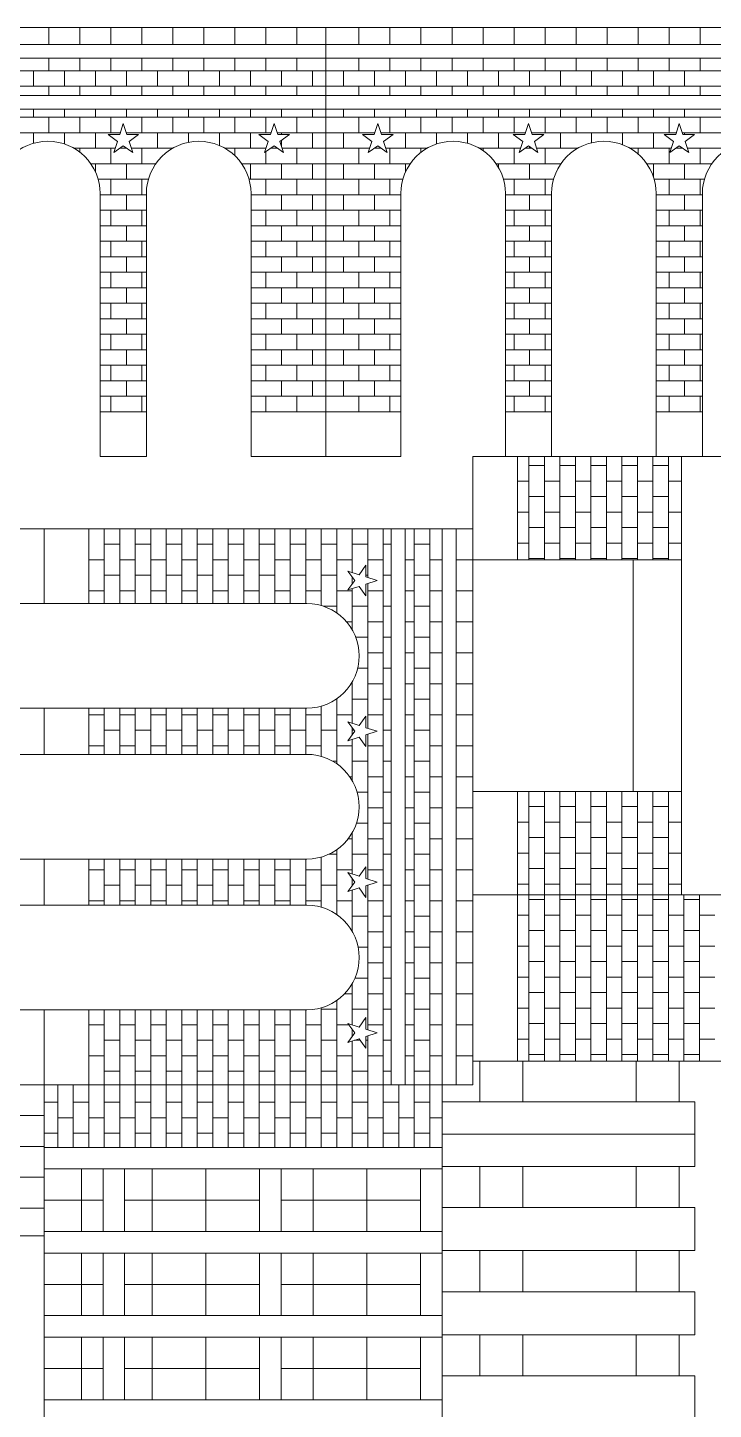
# Model space of a CAD drawing. Header units: inches. Extents: x -1530 to 385, y -443 to 699.
# Drawn here: x 183.541 to 185.199, y 33.737 to 37.079 of the extents above; entities that cross this region are included whole.
import ezdxf

# ---------------------------------------------------------------- set-up
doc = ezdxf.new("R2010")
doc.units = ezdxf.units.IN
doc.header["$LTSCALE"] = 0.5
doc.header["$MEASUREMENT"] = 0
doc.layers.add('03Cut', color=5, linetype='Continuous', lineweight=0)
doc.layers.add('04Score', color=2, linetype='Continuous', lineweight=0)

msp = doc.modelspace()

# ---------------------------------------------------------------- linework, layer by layer
at = {"layer": '03Cut'}
for p, q in [((182.5428, 37.0793), (187.3264, 37.0793)), ((184.2621, 37.0793), (184.2621, 36.0419)), ((183.7162, 36.6778), (183.7162, 36.0419)), ((183.8278, 36.6778), (183.8278, 36.0419)), ((184.081, 36.6778), (184.081, 36.0419)), ((184.4432, 36.6778), (184.4432, 36.0419)), ((184.6964, 36.6778), (184.6964, 36.0419)), ((184.808, 36.6778), (184.808, 36.0419)), ((185.0612, 36.6778), (185.0612, 36.0419)), ((185.1728, 36.6778), (185.1728, 36.0419)), ((183.8278, 36.0419), (183.7162, 36.0419)), ((184.081, 36.0419), (184.4432, 36.0419)), ((185.9116, 36.0419), (184.6176, 36.0419)), ((184.6176, 36.0419), (184.6176, 34.5222)), ((184.6176, 35.8672), (182.5428, 35.8672)), ((183.5802, 35.8672), (183.5802, 35.6861)), ((184.6176, 35.7919), (185.1226, 35.7919)), ((185.0052, 35.2316), (185.0052, 35.7919)), ((185.1226, 35.2316), (185.1226, 35.7919)), ((184.2161, 35.6861), (182.9443, 35.6861)), ((184.2161, 35.4329), (182.9443, 35.4329)), ((183.5802, 35.4329), (183.5802, 35.3213)), ((184.2161, 35.3213), (182.9443, 35.3213)), ((184.6176, 35.2316), (185.1226, 35.2316)), ((184.2161, 35.0681), (182.9443, 35.0681)), ((183.5802, 35.0681), (183.5802, 34.9565)), ((185.9116, 34.9815), (184.6176, 34.9815)), ((184.2161, 34.9565), (182.9443, 34.9565)), ((184.2161, 34.7033), (182.9443, 34.7033)), ((183.5802, 34.7033), (183.5802, 29.528)), ((184.6176, 34.579), (185.655, 34.579)), ((184.6342, 34.4807), (184.6342, 34.579)), ((184.7383, 34.579), (184.7383, 34.4807)), ((185.0128, 34.4807), (185.0128, 34.579)), ((185.1169, 34.579), (185.1169, 34.4807)), ((184.6176, 34.5222), (182.5428, 34.5222)), ((184.5434, 34.5222), (184.5434, 32.9457)), ((184.6342, 34.4807), (184.5434, 34.4807)), ((185.0128, 34.4807), (184.7383, 34.4807)), ((185.1548, 34.4807), (185.1169, 34.4807)), ((185.1548, 34.4807), (185.1548, 34.3246)), ((184.5434, 34.4026), (185.1548, 34.4026)), ((184.6342, 34.3246), (184.5434, 34.3246)), ((184.6342, 34.3246), (184.6342, 34.225)), ((185.0128, 34.3246), (184.7383, 34.3246)), ((184.7383, 34.3246), (184.7383, 34.225)), ((185.0128, 34.3246), (185.0128, 34.225)), ((185.1169, 34.3246), (185.1169, 34.225)), ((185.1548, 34.3246), (185.1169, 34.3246)), ((182.5835, 34.2236), (183.5802, 34.2236)), ((184.5434, 34.225), (184.6342, 34.225)), ((184.7383, 34.225), (185.0128, 34.225)), ((185.1169, 34.225), (185.1548, 34.225)), ((185.1548, 34.225), (185.1548, 34.1211)), ((184.6342, 34.1211), (184.5434, 34.1211)), ((184.6342, 34.1211), (184.6342, 34.0214)), ((185.0128, 34.1211), (184.7383, 34.1211)), ((184.7383, 34.1211), (184.7383, 34.0214)), ((185.0128, 34.1211), (185.0128, 34.0214)), ((185.1169, 34.1211), (185.1169, 34.0214)), ((185.1548, 34.1211), (185.1169, 34.1211)), ((184.5434, 34.0214), (184.6342, 34.0214)), ((184.7383, 34.0214), (185.0128, 34.0214)), ((185.1169, 34.0214), (185.1548, 34.0214)), ((185.1548, 34.0214), (185.1548, 33.9175)), ((184.6342, 33.9175), (184.5434, 33.9175)), ((184.6342, 33.9175), (184.6342, 33.8178)), ((185.0128, 33.9175), (184.7383, 33.9175)), ((184.7383, 33.9175), (184.7383, 33.8178)), ((185.0128, 33.9175), (185.0128, 33.8178)), ((185.1169, 33.9175), (185.1169, 33.8178)), ((185.1548, 33.9175), (185.1169, 33.9175)), ((184.5434, 33.8178), (184.6342, 33.8178)), ((184.7383, 33.8178), (185.0128, 33.8178)), ((185.1169, 33.8178), (185.1548, 33.8178)), ((185.1548, 33.8178), (185.1548, 33.7139))]:
    msp.add_line(p, q, dxfattribs=at)
for centre, start, end in [((183.5896, 36.6778), 0, 180), ((183.9544, 36.6778), 0, 180), ((184.5698, 36.6778), 0, 180), ((184.9346, 36.6778), 0, 180), ((185.2994, 36.6778), 0, 180), ((184.2161, 35.5595), 270, 90), ((184.2161, 35.1947), 270, 90), ((184.2161, 34.8299), 270, 90)]:
    msp.add_arc(centre, 0.1266, start, end, dxfattribs=at)
at = {"layer": '04Score', "linetype": 'Continuous'}
for p, q in [((183.5921, 37.0386), (183.5921, 37.0793)), ((183.6671, 37.0386), (183.6671, 37.0793)), ((183.7421, 37.0386), (183.7421, 37.0793)), ((183.8171, 37.0386), (183.8171, 37.0793)), ((183.8921, 37.0386), (183.8921, 37.0793)), ((183.9671, 37.0386), (183.9671, 37.0793)), ((184.0421, 37.0386), (184.0421, 37.0793)), ((184.1171, 37.0386), (184.1171, 37.0793)), ((184.1921, 37.0386), (184.1921, 37.0793)), ((184.3421, 37.0386), (184.3421, 37.0793)), ((184.4171, 37.0386), (184.4171, 37.0793)), ((184.4921, 37.0386), (184.4921, 37.0793)), ((184.5671, 37.0386), (184.5671, 37.0793)), ((184.6421, 37.0386), (184.6421, 37.0793)), ((184.7171, 37.0386), (184.7171, 37.0793)), ((184.7921, 37.0386), (184.7921, 37.0793)), ((184.8671, 37.0386), (184.8671, 37.0793)), ((184.9421, 37.0386), (184.9421, 37.0793)), ((185.0171, 37.0386), (185.0171, 37.0793)), ((185.0921, 37.0386), (185.0921, 37.0793)), ((185.1671, 37.0386), (185.1671, 37.0793)), ((183.5921, 36.9751), (183.5921, 37.0051)), ((183.6671, 36.9751), (183.6671, 37.0051)), ((183.7421, 36.9751), (183.7421, 37.0051)), ((183.8171, 36.9751), (183.8171, 37.0051)), ((183.8921, 36.9751), (183.8921, 37.0051)), ((183.9671, 36.9751), (183.9671, 37.0051)), ((184.0421, 36.9751), (184.0421, 37.0051)), ((184.1171, 36.9751), (184.1171, 37.0051)), ((184.1921, 36.9751), (184.1921, 37.0051)), ((184.3421, 36.9751), (184.3421, 37.0051)), ((184.4171, 36.9751), (184.4171, 37.0051)), ((184.4921, 36.9751), (184.4921, 37.0051)), ((184.5671, 36.9751), (184.5671, 37.0051)), ((184.6421, 36.9751), (184.6421, 37.0051)), ((184.7171, 36.9751), (184.7171, 37.0051)), ((184.7921, 36.9751), (184.7921, 37.0051)), ((184.8671, 36.9751), (184.8671, 37.0051)), ((184.9421, 36.9751), (184.9421, 37.0051)), ((185.0171, 36.9751), (185.0171, 37.0051)), ((185.0921, 36.9751), (185.0921, 37.0051)), ((185.1671, 36.9751), (185.1671, 37.0051)), ((182.9171, 36.9751), (185.6071, 36.9751)), ((183.5546, 36.9376), (183.5546, 36.9751)), ((183.6296, 36.9376), (183.6296, 36.9751)), ((183.7046, 36.9376), (183.7046, 36.9751)), ((183.7796, 36.9376), (183.7796, 36.9751)), ((183.8546, 36.9376), (183.8546, 36.9751)), ((183.9296, 36.9376), (183.9296, 36.9751)), ((184.0046, 36.9376), (184.0046, 36.9751)), ((184.0796, 36.9376), (184.0796, 36.9751)), ((184.1546, 36.9376), (184.1546, 36.9751)), ((184.2296, 36.9376), (184.2296, 36.9751)), ((184.3046, 36.9376), (184.3046, 36.9751)), ((184.3796, 36.9376), (184.3796, 36.9751)), ((184.4546, 36.9376), (184.4546, 36.9751)), ((184.5296, 36.9376), (184.5296, 36.9751)), ((184.6046, 36.9376), (184.6046, 36.9751)), ((184.6796, 36.9376), (184.6796, 36.9751)), ((184.7546, 36.9376), (184.7546, 36.9751)), ((184.8296, 36.9376), (184.8296, 36.9751)), ((184.9046, 36.9376), (184.9046, 36.9751)), ((184.9796, 36.9376), (184.9796, 36.9751)), ((185.0546, 36.9376), (185.0546, 36.9751)), ((185.1296, 36.9376), (185.1296, 36.9751)), ((182.9171, 36.9376), (185.6071, 36.9376)), ((183.5921, 36.9155), (183.5921, 36.9376)), ((183.6671, 36.9155), (183.6671, 36.9376)), ((183.7421, 36.9155), (183.7421, 36.9376)), ((183.8171, 36.9155), (183.8171, 36.9376)), ((183.8921, 36.9155), (183.8921, 36.9376)), ((183.9671, 36.9155), (183.9671, 36.9376)), ((184.0421, 36.9155), (184.0421, 36.9376)), ((184.1171, 36.9155), (184.1171, 36.9376)), ((184.1921, 36.9155), (184.1921, 36.9376)), ((184.3421, 36.9155), (184.3421, 36.9376)), ((184.4171, 36.9155), (184.4171, 36.9376)), ((184.4921, 36.9155), (184.4921, 36.9376)), ((184.5671, 36.9155), (184.5671, 36.9376)), ((184.6421, 36.9155), (184.6421, 36.9376)), ((184.7171, 36.9155), (184.7171, 36.9376)), ((184.7921, 36.9155), (184.7921, 36.9376)), ((184.8671, 36.9155), (184.8671, 36.9376)), ((184.9421, 36.9155), (184.9421, 36.9376)), ((185.0171, 36.9155), (185.0171, 36.9376)), ((185.0921, 36.9155), (185.0921, 36.9376)), ((185.1671, 36.9155), (185.1671, 36.9376)), ((183.5546, 36.8626), (183.5546, 36.882)), ((183.6296, 36.8626), (183.6296, 36.882)), ((183.7046, 36.8626), (183.7046, 36.882)), ((183.7796, 36.8626), (183.7796, 36.882)), ((183.8546, 36.8626), (183.8546, 36.882)), ((183.9296, 36.8626), (183.9296, 36.882)), ((184.0046, 36.8626), (184.0046, 36.882)), ((184.0796, 36.8626), (184.0796, 36.882)), ((184.1546, 36.8626), (184.1546, 36.882)), ((184.2296, 36.8626), (184.2296, 36.882)), ((184.3046, 36.8626), (184.3046, 36.882)), ((184.3796, 36.8626), (184.3796, 36.882)), ((184.4546, 36.8626), (184.4546, 36.882)), ((184.5296, 36.8626), (184.5296, 36.882)), ((184.6046, 36.8626), (184.6046, 36.882)), ((184.6796, 36.8626), (184.6796, 36.882)), ((184.7546, 36.8626), (184.7546, 36.882)), ((184.8296, 36.8626), (184.8296, 36.882)), ((184.9046, 36.8626), (184.9046, 36.882)), ((184.9796, 36.8626), (184.9796, 36.882)), ((185.0546, 36.8626), (185.0546, 36.882)), ((185.1296, 36.8626), (185.1296, 36.882)), ((182.9171, 36.8626), (185.6071, 36.8626)), ((183.5921, 36.8251), (183.5921, 36.8626)), ((183.6671, 36.8251), (183.6671, 36.8626)), ((183.7421, 36.8251), (183.7421, 36.8626)), ((183.8171, 36.8251), (183.8171, 36.8626)), ((183.8921, 36.8251), (183.8921, 36.8626)), ((183.9671, 36.8251), (183.9671, 36.8626)), ((184.0421, 36.8251), (184.0421, 36.8626)), ((184.1171, 36.8251), (184.1171, 36.8626)), ((184.1921, 36.8251), (184.1921, 36.8626)), ((184.3421, 36.8251), (184.3421, 36.8626)), ((184.4171, 36.8251), (184.4171, 36.8626)), ((184.4921, 36.8251), (184.4921, 36.8626)), ((184.5671, 36.8251), (184.5671, 36.8626)), ((184.6421, 36.8251), (184.6421, 36.8626)), ((184.7171, 36.8251), (184.7171, 36.8626)), ((184.7921, 36.8251), (184.7921, 36.8626)), ((184.8671, 36.8251), (184.8671, 36.8626)), ((184.9421, 36.8251), (184.9421, 36.8626)), ((185.0171, 36.8251), (185.0171, 36.8626)), ((185.0921, 36.8251), (185.0921, 36.8626)), ((185.1671, 36.8251), (185.1671, 36.8626)), ((183.4144, 36.8251), (183.7647, 36.8251)), ((183.5546, 36.7995), (183.5546, 36.8251)), ((183.6296, 36.7979), (183.6296, 36.8251)), ((183.7046, 36.7876), (183.7046, 36.8251)), ((183.7792, 36.8251), (184.1295, 36.8251)), ((183.7796, 36.8241), (183.7796, 36.8251)), ((183.8546, 36.7876), (183.8546, 36.8251)), ((183.9296, 36.802), (183.9296, 36.8251)), ((184.0046, 36.794), (184.0046, 36.8251)), ((184.0796, 36.7876), (184.0796, 36.8251)), ((184.144, 36.8251), (184.3802, 36.8251)), ((184.1546, 36.8205), (184.1546, 36.8251)), ((184.1546, 36.7927), (184.1546, 36.8065)), ((184.2296, 36.7876), (184.2296, 36.8251)), ((184.3046, 36.7876), (184.3046, 36.8251)), ((184.3796, 36.8232), (184.3796, 36.8251)), ((184.3947, 36.8251), (184.745, 36.8251)), ((184.4546, 36.7876), (184.4546, 36.8251)), ((184.5296, 36.7978), (184.5296, 36.8251)), ((184.6046, 36.7996), (184.6046, 36.8251)), ((184.6796, 36.7876), (184.6796, 36.8251)), ((184.7595, 36.8251), (185.1098, 36.8251)), ((184.8296, 36.7876), (184.8296, 36.8251)), ((184.9046, 36.8008), (184.9046, 36.8251)), ((184.9796, 36.7962), (184.9796, 36.8251)), ((185.0546, 36.7876), (185.0546, 36.8251)), ((185.1243, 36.8251), (185.4746, 36.8251)), ((185.1296, 36.8205), (185.1296, 36.8251)), ((183.6527, 36.7876), (183.7525, 36.7876)), ((183.6671, 36.7779), (183.6671, 36.7876)), ((183.7421, 36.7501), (183.7421, 36.7876)), ((183.7637, 36.7876), (183.7803, 36.7876)), ((183.7796, 36.7876), (183.7796, 36.7881)), ((183.7914, 36.7876), (183.8913, 36.7876)), ((183.8171, 36.7501), (183.8171, 36.7876)), ((184.0175, 36.7876), (184.1174, 36.7876)), ((184.0421, 36.7691), (184.0421, 36.7876)), ((184.1171, 36.7866), (184.1171, 36.7876)), ((184.1171, 36.7501), (184.1171, 36.7793)), ((184.1285, 36.7876), (184.1451, 36.7876)), ((184.1562, 36.7876), (184.368, 36.7876)), ((184.1921, 36.7501), (184.1921, 36.7876)), ((184.3421, 36.7501), (184.3421, 36.7876)), ((184.3791, 36.7876), (184.3957, 36.7876)), ((184.3796, 36.7876), (184.3796, 36.7879)), ((184.4068, 36.7876), (184.5067, 36.7876)), ((184.4171, 36.7501), (184.4171, 36.7876)), ((184.4921, 36.7777), (184.4921, 36.7876)), ((184.6329, 36.7876), (184.7328, 36.7876)), ((184.6421, 36.7818), (184.6421, 36.7876)), ((184.7171, 36.7501), (184.7171, 36.7876)), ((184.7439, 36.7876), (184.7605, 36.7876)), ((184.7546, 36.7876), (184.7546, 36.7919)), ((184.7717, 36.7876), (184.8715, 36.7876)), ((184.7921, 36.7501), (184.7921, 36.7876)), ((184.8671, 36.7849), (184.8671, 36.7876)), ((184.9977, 36.7876), (185.0976, 36.7876)), ((185.0171, 36.7739), (185.0171, 36.7876)), ((185.0921, 36.7501), (185.0921, 36.7876)), ((185.1087, 36.7876), (185.1253, 36.7876)), ((185.1365, 36.7876), (185.2363, 36.7876)), ((185.1671, 36.7501), (185.1671, 36.7876)), ((183.6935, 36.7501), (183.8504, 36.7501)), ((183.7046, 36.7308), (183.7046, 36.7501)), ((183.7796, 36.7126), (183.7796, 36.7501)), ((184.0583, 36.7501), (184.4659, 36.7501)), ((184.0796, 36.7126), (184.0796, 36.7501)), ((184.1546, 36.7126), (184.1546, 36.7501)), ((184.2296, 36.7126), (184.2296, 36.7501)), ((184.3046, 36.7126), (184.3046, 36.7501)), ((184.3796, 36.7126), (184.3796, 36.7501)), ((184.4546, 36.7302), (184.4546, 36.7501)), ((184.6738, 36.7501), (184.8307, 36.7501)), ((184.6796, 36.7409), (184.6796, 36.7501)), ((184.7546, 36.7126), (184.7546, 36.7501)), ((184.8296, 36.7484), (184.8296, 36.7501)), ((185.0386, 36.7501), (185.1955, 36.7501)), ((185.0546, 36.7184), (185.0546, 36.7501)), ((185.1296, 36.7126), (185.1296, 36.7501)), ((183.7113, 36.7126), (183.8326, 36.7126)), ((183.7421, 36.6751), (183.7421, 36.7126)), ((183.8171, 36.6751), (183.8171, 36.7126)), ((184.0761, 36.7126), (184.4481, 36.7126)), ((184.1171, 36.6751), (184.1171, 36.7126)), ((184.1921, 36.6751), (184.1921, 36.7126)), ((184.3421, 36.6751), (184.3421, 36.7126)), ((184.4171, 36.6751), (184.4171, 36.7126)), ((184.6916, 36.7126), (184.8129, 36.7126)), ((184.7171, 36.6751), (184.7171, 36.7126)), ((184.7921, 36.6751), (184.7921, 36.7126)), ((185.0564, 36.7126), (185.1777, 36.7126)), ((185.0921, 36.6751), (185.0921, 36.7126)), ((185.1671, 36.6751), (185.1671, 36.7126)), ((183.7162, 36.6751), (183.8278, 36.6751)), ((183.7796, 36.6376), (183.7796, 36.6751)), ((184.081, 36.6751), (184.4432, 36.6751)), ((184.1546, 36.6376), (184.1546, 36.6751)), ((184.2296, 36.6376), (184.2296, 36.6751)), ((184.3046, 36.6376), (184.3046, 36.6751)), ((184.3796, 36.6376), (184.3796, 36.6751)), ((184.6964, 36.6751), (184.808, 36.6751)), ((184.7546, 36.6376), (184.7546, 36.6751)), ((185.0612, 36.6751), (185.1728, 36.6751)), ((185.1296, 36.6376), (185.1296, 36.6751)), ((183.7162, 36.6376), (183.8278, 36.6376)), ((183.7421, 36.6001), (183.7421, 36.6376)), ((183.8171, 36.6001), (183.8171, 36.6376)), ((184.081, 36.6376), (184.4432, 36.6376)), ((184.1171, 36.6001), (184.1171, 36.6376)), ((184.1921, 36.6001), (184.1921, 36.6376)), ((184.3421, 36.6001), (184.3421, 36.6376)), ((184.4171, 36.6001), (184.4171, 36.6376)), ((184.6964, 36.6376), (184.808, 36.6376)), ((184.7171, 36.6001), (184.7171, 36.6376)), ((184.7921, 36.6001), (184.7921, 36.6376)), ((185.0612, 36.6376), (185.1728, 36.6376)), ((185.0921, 36.6001), (185.0921, 36.6376)), ((185.1671, 36.6001), (185.1671, 36.6376)), ((183.7162, 36.6001), (183.8278, 36.6001)), ((183.7796, 36.5626), (183.7796, 36.6001)), ((184.081, 36.6001), (184.4432, 36.6001)), ((184.1546, 36.5626), (184.1546, 36.6001)), ((184.2296, 36.5626), (184.2296, 36.6001)), ((184.3046, 36.5626), (184.3046, 36.6001)), ((184.3796, 36.5626), (184.3796, 36.6001)), ((184.6964, 36.6001), (184.808, 36.6001)), ((184.7546, 36.5626), (184.7546, 36.6001)), ((185.0612, 36.6001), (185.1728, 36.6001)), ((185.1296, 36.5626), (185.1296, 36.6001)), ((183.7162, 36.5626), (183.8278, 36.5626)), ((183.7421, 36.5251), (183.7421, 36.5626)), ((183.8171, 36.5251), (183.8171, 36.5626)), ((184.081, 36.5626), (184.4432, 36.5626)), ((184.1171, 36.5251), (184.1171, 36.5626)), ((184.1921, 36.5251), (184.1921, 36.5626)), ((184.3421, 36.5251), (184.3421, 36.5626)), ((184.4171, 36.5251), (184.4171, 36.5626)), ((184.6964, 36.5626), (184.808, 36.5626)), ((184.7171, 36.5251), (184.7171, 36.5626)), ((184.7921, 36.5251), (184.7921, 36.5626)), ((185.0612, 36.5626), (185.1728, 36.5626)), ((185.0921, 36.5251), (185.0921, 36.5626)), ((185.1671, 36.5251), (185.1671, 36.5626)), ((183.7162, 36.5251), (183.8278, 36.5251)), ((183.7796, 36.4876), (183.7796, 36.5251)), ((184.081, 36.5251), (184.4432, 36.5251)), ((184.1546, 36.4876), (184.1546, 36.5251)), ((184.2296, 36.4876), (184.2296, 36.5251)), ((184.3046, 36.4876), (184.3046, 36.5251)), ((184.3796, 36.4876), (184.3796, 36.5251)), ((184.6964, 36.5251), (184.808, 36.5251)), ((184.7546, 36.4876), (184.7546, 36.5251)), ((185.0612, 36.5251), (185.1728, 36.5251)), ((185.1296, 36.4876), (185.1296, 36.5251)), ((183.7162, 36.4876), (183.8278, 36.4876)), ((183.7421, 36.4501), (183.7421, 36.4876)), ((183.8171, 36.4501), (183.8171, 36.4876)), ((184.081, 36.4876), (184.4432, 36.4876)), ((184.1171, 36.4501), (184.1171, 36.4876)), ((184.1921, 36.4501), (184.1921, 36.4876)), ((184.3421, 36.4501), (184.3421, 36.4876)), ((184.4171, 36.4501), (184.4171, 36.4876)), ((184.6964, 36.4876), (184.808, 36.4876)), ((184.7171, 36.4501), (184.7171, 36.4876)), ((184.7921, 36.4501), (184.7921, 36.4876)), ((185.0612, 36.4876), (185.1728, 36.4876)), ((185.0921, 36.4501), (185.0921, 36.4876)), ((185.1671, 36.4501), (185.1671, 36.4876)), ((183.7162, 36.4501), (183.8278, 36.4501)), ((183.7796, 36.4126), (183.7796, 36.4501)), ((184.081, 36.4501), (184.4432, 36.4501)), ((184.1546, 36.4126), (184.1546, 36.4501)), ((184.2296, 36.4126), (184.2296, 36.4501)), ((184.3046, 36.4126), (184.3046, 36.4501)), ((184.3796, 36.4126), (184.3796, 36.4501)), ((184.6964, 36.4501), (184.808, 36.4501)), ((184.7546, 36.4126), (184.7546, 36.4501)), ((185.0612, 36.4501), (185.1728, 36.4501)), ((185.1296, 36.4126), (185.1296, 36.4501)), ((183.7162, 36.4126), (183.8278, 36.4126)), ((183.7421, 36.3751), (183.7421, 36.4126)), ((183.8171, 36.3751), (183.8171, 36.4126)), ((184.081, 36.4126), (184.4432, 36.4126)), ((184.1171, 36.3751), (184.1171, 36.4126)), ((184.1921, 36.3751), (184.1921, 36.4126)), ((184.3421, 36.3751), (184.3421, 36.4126)), ((184.4171, 36.3751), (184.4171, 36.4126)), ((184.6964, 36.4126), (184.808, 36.4126)), ((184.7171, 36.3751), (184.7171, 36.4126)), ((184.7921, 36.3751), (184.7921, 36.4126)), ((185.0612, 36.4126), (185.1728, 36.4126)), ((185.0921, 36.3751), (185.0921, 36.4126)), ((185.1671, 36.3751), (185.1671, 36.4126)), ((183.7162, 36.3751), (183.8278, 36.3751)), ((183.7796, 36.3376), (183.7796, 36.3751)), ((184.081, 36.3751), (184.4432, 36.3751)), ((184.1546, 36.3376), (184.1546, 36.3751)), ((184.2296, 36.3376), (184.2296, 36.3751)), ((184.3046, 36.3376), (184.3046, 36.3751)), ((184.3796, 36.3376), (184.3796, 36.3751)), ((184.6964, 36.3751), (184.808, 36.3751)), ((184.7546, 36.3376), (184.7546, 36.3751)), ((185.0612, 36.3751), (185.1728, 36.3751)), ((185.1296, 36.3376), (185.1296, 36.3751)), ((183.7162, 36.3376), (183.8278, 36.3376)), ((183.7421, 36.3001), (183.7421, 36.3376)), ((183.8171, 36.3001), (183.8171, 36.3376)), ((184.081, 36.3376), (184.4432, 36.3376)), ((184.1171, 36.3001), (184.1171, 36.3376)), ((184.1921, 36.3001), (184.1921, 36.3376)), ((184.3421, 36.3001), (184.3421, 36.3376)), ((184.4171, 36.3001), (184.4171, 36.3376)), ((184.6964, 36.3376), (184.808, 36.3376)), ((184.7171, 36.3001), (184.7171, 36.3376)), ((184.7921, 36.3001), (184.7921, 36.3376)), ((185.0612, 36.3376), (185.1728, 36.3376)), ((185.0921, 36.3001), (185.0921, 36.3376)), ((185.1671, 36.3001), (185.1671, 36.3376)), ((183.7162, 36.3001), (183.8278, 36.3001)), ((183.7796, 36.2626), (183.7796, 36.3001)), ((184.081, 36.3001), (184.4432, 36.3001)), ((184.1546, 36.2626), (184.1546, 36.3001)), ((184.2296, 36.2626), (184.2296, 36.3001)), ((184.3046, 36.2626), (184.3046, 36.3001)), ((184.3796, 36.2626), (184.3796, 36.3001)), ((184.6964, 36.3001), (184.808, 36.3001)), ((184.7546, 36.2626), (184.7546, 36.3001)), ((185.0612, 36.3001), (185.1728, 36.3001)), ((185.1296, 36.2626), (185.1296, 36.3001)), ((183.7162, 36.2626), (183.8278, 36.2626)), ((183.7421, 36.2251), (183.7421, 36.2626)), ((183.8171, 36.2251), (183.8171, 36.2626)), ((184.081, 36.2626), (184.4432, 36.2626)), ((184.1171, 36.2251), (184.1171, 36.2626)), ((184.1921, 36.2251), (184.1921, 36.2626)), ((184.3421, 36.2251), (184.3421, 36.2626)), ((184.4171, 36.2251), (184.4171, 36.2626)), ((184.6964, 36.2626), (184.808, 36.2626)), ((184.7171, 36.2251), (184.7171, 36.2626)), ((184.7921, 36.2251), (184.7921, 36.2626)), ((185.0612, 36.2626), (185.1728, 36.2626)), ((185.0921, 36.2251), (185.0921, 36.2626)), ((185.1671, 36.2251), (185.1671, 36.2626)), ((183.7162, 36.2251), (183.8278, 36.2251)), ((183.7796, 36.1876), (183.7796, 36.2251)), ((184.081, 36.2251), (184.4432, 36.2251)), ((184.1546, 36.1876), (184.1546, 36.2251)), ((184.2296, 36.1876), (184.2296, 36.2251)), ((184.3046, 36.1876), (184.3046, 36.2251)), ((184.3796, 36.1876), (184.3796, 36.2251)), ((184.6964, 36.2251), (184.808, 36.2251)), ((184.7546, 36.1876), (184.7546, 36.2251)), ((185.0612, 36.2251), (185.1728, 36.2251)), ((185.1296, 36.1876), (185.1296, 36.2251)), ((183.7162, 36.1876), (183.8278, 36.1876)), ((183.7421, 36.1501), (183.7421, 36.1876)), ((183.8171, 36.1501), (183.8171, 36.1876)), ((184.081, 36.1876), (184.4432, 36.1876)), ((184.1171, 36.1501), (184.1171, 36.1876)), ((184.1921, 36.1501), (184.1921, 36.1876)), ((184.3421, 36.1501), (184.3421, 36.1876)), ((184.4171, 36.1501), (184.4171, 36.1876)), ((184.6964, 36.1876), (184.808, 36.1876)), ((184.7171, 36.1501), (184.7171, 36.1876)), ((184.7921, 36.1501), (184.7921, 36.1876)), ((185.0612, 36.1876), (185.1728, 36.1876)), ((185.0921, 36.1501), (185.0921, 36.1876)), ((185.1671, 36.1501), (185.1671, 36.1876)), ((184.7532, 36.0419), (184.7532, 35.7919)), ((184.7907, 36.0419), (184.7907, 35.7919)), ((184.8282, 36.0419), (184.8282, 35.7919)), ((184.8657, 36.0419), (184.8657, 35.7919)), ((184.9032, 36.0419), (184.9032, 35.7919)), ((184.9407, 36.0419), (184.9407, 35.7919)), ((184.9782, 36.0419), (184.9782, 35.7919)), ((185.0157, 36.0419), (185.0157, 35.7919)), ((185.0532, 36.0419), (185.0532, 35.7919)), ((185.0907, 36.0419), (185.0907, 35.7919)), ((184.7532, 36.0201), (184.7907, 36.0201)), ((184.8282, 36.0201), (184.8657, 36.0201)), ((184.9032, 36.0201), (184.9407, 36.0201)), ((184.9782, 36.0201), (185.0157, 36.0201)), ((185.0532, 36.0201), (185.0907, 36.0201)), ((184.7258, 35.9826), (184.7532, 35.9826)), ((184.7907, 35.9826), (184.8282, 35.9826)), ((184.8657, 35.9826), (184.9032, 35.9826)), ((184.9407, 35.9826), (184.9782, 35.9826)), ((185.0157, 35.9826), (185.0532, 35.9826)), ((185.0907, 35.9826), (185.1226, 35.9826)), ((184.7532, 35.9451), (184.7907, 35.9451)), ((184.8282, 35.9451), (184.8657, 35.9451)), ((184.9032, 35.9451), (184.9407, 35.9451)), ((184.9782, 35.9451), (185.0157, 35.9451)), ((185.0532, 35.9451), (185.0907, 35.9451)), ((184.7258, 35.9076), (184.7532, 35.9076)), ((184.7907, 35.9076), (184.8282, 35.9076)), ((184.8657, 35.9076), (184.9032, 35.9076)), ((184.9407, 35.9076), (184.9782, 35.9076)), ((185.0157, 35.9076), (185.0532, 35.9076)), ((185.0907, 35.9076), (185.1226, 35.9076)), ((183.7259, 35.8672), (183.7259, 35.6861)), ((183.7634, 35.8672), (183.7634, 35.6861)), ((183.8009, 35.8672), (183.8009, 35.6861)), ((183.8384, 35.8672), (183.8384, 35.6861)), ((183.8759, 35.8672), (183.8759, 35.6861)), ((183.9134, 35.8672), (183.9134, 35.6861)), ((183.9509, 35.8672), (183.9509, 35.6861)), ((183.9884, 35.8672), (183.9884, 35.6861)), ((184.0259, 35.8672), (184.0259, 35.6861)), ((184.0634, 35.8672), (184.0634, 35.6861)), ((184.1009, 35.8672), (184.1009, 35.6861)), ((184.1384, 35.8672), (184.1384, 35.6861)), ((184.1759, 35.8672), (184.1759, 35.6861)), ((184.2134, 35.8672), (184.2134, 35.6861)), ((184.2509, 35.8672), (184.2509, 35.6812)), ((184.2884, 35.8672), (184.2884, 35.6635)), ((184.3259, 35.8672), (184.3259, 35.7613)), ((184.3634, 35.8672), (184.3634, 35.7492)), ((184.4009, 35.8672), (184.4009, 34.3707)), ((184.4759, 35.8672), (184.4759, 34.3707)), ((184.5134, 35.8672), (184.5134, 34.3707)), ((184.7532, 35.8701), (184.7907, 35.8701)), ((184.8282, 35.8701), (184.8657, 35.8701)), ((184.9032, 35.8701), (184.9407, 35.8701)), ((184.9782, 35.8701), (185.0157, 35.8701)), ((185.0532, 35.8701), (185.0907, 35.8701)), ((184.7258, 35.8326), (184.7532, 35.8326)), ((184.7907, 35.8326), (184.8282, 35.8326)), ((184.8657, 35.8326), (184.9032, 35.8326)), ((184.9407, 35.8326), (184.9782, 35.8326)), ((185.0157, 35.8326), (185.0532, 35.8326)), ((185.0907, 35.8326), (185.1226, 35.8326)), ((183.7259, 35.8297), (183.7634, 35.8297)), ((183.8009, 35.8297), (183.8384, 35.8297)), ((183.8759, 35.8297), (183.9134, 35.8297)), ((183.9509, 35.8297), (183.9884, 35.8297)), ((184.0259, 35.8297), (184.0634, 35.8297)), ((184.1009, 35.8297), (184.1384, 35.8297)), ((184.1759, 35.8297), (184.2134, 35.8297)), ((184.2509, 35.8297), (184.2884, 35.8297)), ((184.3259, 35.8297), (184.3634, 35.8297)), ((184.4009, 35.8297), (184.4203, 35.8297)), ((184.4759, 35.8297), (184.5134, 35.8297)), ((183.6884, 35.7922), (183.7259, 35.7922)), ((183.7634, 35.7922), (183.8009, 35.7922)), ((183.8384, 35.7922), (183.8759, 35.7922)), ((183.9134, 35.7922), (183.9509, 35.7922)), ((183.9884, 35.7922), (184.0259, 35.7922)), ((184.0634, 35.7922), (184.1009, 35.7922)), ((184.1384, 35.7922), (184.1759, 35.7922)), ((184.2134, 35.7922), (184.2509, 35.7922)), ((184.2884, 35.7922), (184.3259, 35.7922)), ((184.3634, 35.7922), (184.4009, 35.7922)), ((184.4538, 35.7922), (184.4759, 35.7922)), ((184.5134, 35.7922), (184.5434, 35.7922)), ((184.5769, 35.7922), (184.6176, 35.7922)), ((184.7532, 35.7951), (184.7907, 35.7951)), ((184.8282, 35.7951), (184.8657, 35.7951)), ((184.9032, 35.7951), (184.9407, 35.7951)), ((184.9782, 35.7951), (185.0157, 35.7951)), ((185.0532, 35.7951), (185.0907, 35.7951)), ((183.7259, 35.7547), (183.7634, 35.7547)), ((183.8009, 35.7547), (183.8384, 35.7547)), ((183.8759, 35.7547), (183.9134, 35.7547)), ((183.9509, 35.7547), (183.9884, 35.7547)), ((184.0259, 35.7547), (184.0634, 35.7547)), ((184.1009, 35.7547), (184.1384, 35.7547)), ((184.1759, 35.7547), (184.2134, 35.7547)), ((184.2509, 35.7547), (184.2884, 35.7547)), ((184.3259, 35.7502), (184.3259, 35.7336)), ((184.3588, 35.7547), (184.3634, 35.7547)), ((184.3634, 35.7347), (184.3634, 35.3844)), ((184.4009, 35.7547), (184.4203, 35.7547)), ((184.4759, 35.7547), (184.5134, 35.7547)), ((183.6884, 35.7172), (183.7259, 35.7172)), ((183.7634, 35.7172), (183.8009, 35.7172)), ((183.8384, 35.7172), (183.8759, 35.7172)), ((183.9134, 35.7172), (183.9509, 35.7172)), ((183.9884, 35.7172), (184.0259, 35.7172)), ((184.0634, 35.7172), (184.1009, 35.7172)), ((184.1384, 35.7172), (184.1759, 35.7172)), ((184.2134, 35.7172), (184.2509, 35.7172)), ((184.2884, 35.7172), (184.3259, 35.7172)), ((184.3259, 35.7225), (184.3259, 35.6226)), ((184.3634, 35.7172), (184.4009, 35.7172)), ((184.4538, 35.7172), (184.4759, 35.7172)), ((184.5134, 35.7172), (184.5434, 35.7172)), ((184.5769, 35.7172), (184.6176, 35.7172)), ((184.2558, 35.6797), (184.2884, 35.6797)), ((184.3259, 35.6797), (184.3634, 35.6797)), ((184.4009, 35.6797), (184.4203, 35.6797)), ((184.4759, 35.6797), (184.5134, 35.6797)), ((184.312, 35.6422), (184.3259, 35.6422)), ((184.3634, 35.6422), (184.4009, 35.6422)), ((184.4538, 35.6422), (184.4759, 35.6422)), ((184.5134, 35.6422), (184.5434, 35.6422)), ((184.5769, 35.6422), (184.6176, 35.6422)), ((184.3344, 35.6047), (184.3634, 35.6047)), ((184.4009, 35.6047), (184.4203, 35.6047)), ((184.4759, 35.6047), (184.5134, 35.6047)), ((184.3634, 35.5672), (184.4009, 35.5672)), ((184.4538, 35.5672), (184.4759, 35.5672)), ((184.5134, 35.5672), (184.5434, 35.5672)), ((184.5769, 35.5672), (184.6176, 35.5672)), ((184.3392, 35.5297), (184.3634, 35.5297)), ((184.4009, 35.5297), (184.4203, 35.5297)), ((184.4759, 35.5297), (184.5134, 35.5297)), ((184.3234, 35.4922), (184.3259, 35.4922)), ((184.3259, 35.4964), (184.3259, 35.3965)), ((184.3634, 35.4922), (184.4009, 35.4922)), ((184.4538, 35.4922), (184.4759, 35.4922)), ((184.5134, 35.4922), (184.5434, 35.4922)), ((184.5769, 35.4922), (184.6176, 35.4922)), ((183.7259, 35.4329), (183.7259, 35.3213)), ((183.7634, 35.4329), (183.7634, 35.3213)), ((183.8009, 35.4329), (183.8009, 35.3213)), ((183.8384, 35.4329), (183.8384, 35.3213)), ((183.8759, 35.4329), (183.8759, 35.3213)), ((183.9134, 35.4329), (183.9134, 35.3213)), ((183.9509, 35.4329), (183.9509, 35.3213)), ((183.9884, 35.4329), (183.9884, 35.3213)), ((184.0259, 35.4329), (184.0259, 35.3213)), ((184.0634, 35.4329), (184.0634, 35.3213)), ((184.1009, 35.4329), (184.1009, 35.3213)), ((184.1384, 35.4329), (184.1384, 35.3213)), ((184.1759, 35.4329), (184.1759, 35.3213)), ((184.2134, 35.4329), (184.2134, 35.3213)), ((184.2509, 35.4378), (184.2509, 35.3164)), ((184.2872, 35.4547), (184.2884, 35.4547)), ((184.2884, 35.4556), (184.2884, 35.2987)), ((184.3259, 35.4547), (184.3634, 35.4547)), ((184.4009, 35.4547), (184.4203, 35.4547)), ((184.4759, 35.4547), (184.5134, 35.4547)), ((183.6884, 35.4172), (183.7259, 35.4172)), ((183.7634, 35.4172), (183.8009, 35.4172)), ((183.8384, 35.4172), (183.8759, 35.4172)), ((183.9134, 35.4172), (183.9509, 35.4172)), ((183.9884, 35.4172), (184.0259, 35.4172)), ((184.0634, 35.4172), (184.1009, 35.4172)), ((184.1384, 35.4172), (184.1759, 35.4172)), ((184.2134, 35.4172), (184.2509, 35.4172)), ((184.2884, 35.4172), (184.3259, 35.4172)), ((184.3634, 35.4172), (184.4009, 35.4172)), ((184.4538, 35.4172), (184.4759, 35.4172)), ((184.5134, 35.4172), (184.5434, 35.4172)), ((184.5769, 35.4172), (184.6176, 35.4172)), ((183.7259, 35.3797), (183.7634, 35.3797)), ((183.8009, 35.3797), (183.8384, 35.3797)), ((183.8759, 35.3797), (183.9134, 35.3797)), ((183.9509, 35.3797), (183.9884, 35.3797)), ((184.0259, 35.3797), (184.0634, 35.3797)), ((184.1009, 35.3797), (184.1384, 35.3797)), ((184.1759, 35.3797), (184.2134, 35.3797)), ((184.2509, 35.3797), (184.2884, 35.3797)), ((184.3259, 35.3854), (184.3259, 35.3688)), ((184.3259, 35.3797), (184.33, 35.3797)), ((184.3634, 35.3699), (184.3634, 35.0195)), ((184.4009, 35.3797), (184.4203, 35.3797)), ((184.4759, 35.3797), (184.5134, 35.3797)), ((183.6884, 35.3422), (183.7259, 35.3422)), ((183.7634, 35.3422), (183.8009, 35.3422)), ((183.8384, 35.3422), (183.8759, 35.3422)), ((183.9134, 35.3422), (183.9509, 35.3422)), ((183.9884, 35.3422), (184.0259, 35.3422)), ((184.0634, 35.3422), (184.1009, 35.3422)), ((184.1384, 35.3422), (184.1759, 35.3422)), ((184.2134, 35.3422), (184.2509, 35.3422)), ((184.2884, 35.3422), (184.3259, 35.3422)), ((184.3259, 35.3577), (184.3259, 35.2578)), ((184.3634, 35.3422), (184.4009, 35.3422)), ((184.4538, 35.3422), (184.4759, 35.3422)), ((184.5134, 35.3422), (184.5434, 35.3422)), ((184.5769, 35.3422), (184.6176, 35.3422)), ((184.2787, 35.3047), (184.2884, 35.3047)), ((184.3259, 35.3047), (184.3634, 35.3047)), ((184.4009, 35.3047), (184.4203, 35.3047)), ((184.4759, 35.3047), (184.5134, 35.3047)), ((184.3199, 35.2672), (184.3259, 35.2672)), ((184.3634, 35.2672), (184.4009, 35.2672)), ((184.4538, 35.2672), (184.4759, 35.2672)), ((184.5134, 35.2672), (184.5434, 35.2672)), ((184.5769, 35.2672), (184.6176, 35.2672)), ((184.3378, 35.2297), (184.3634, 35.2297)), ((184.4009, 35.2297), (184.4203, 35.2297)), ((184.4759, 35.2297), (184.5134, 35.2297)), ((184.7532, 35.2316), (184.7532, 34.579)), ((184.7907, 35.2316), (184.7907, 34.579)), ((184.8282, 35.2316), (184.8282, 34.579)), ((184.8657, 35.2316), (184.8657, 34.579)), ((184.9032, 35.2316), (184.9032, 34.579)), ((184.9407, 35.2316), (184.9407, 34.579)), ((184.9782, 35.2316), (184.9782, 34.579)), ((185.0157, 35.2316), (185.0157, 34.579)), ((185.0532, 35.2316), (185.0532, 34.579)), ((185.0907, 35.2316), (185.0907, 34.579)), ((184.3634, 35.1922), (184.4009, 35.1922)), ((184.4538, 35.1922), (184.4759, 35.1922)), ((184.5134, 35.1922), (184.5434, 35.1922)), ((184.5769, 35.1922), (184.6176, 35.1922)), ((184.7532, 35.1951), (184.7907, 35.1951)), ((184.8282, 35.1951), (184.8657, 35.1951)), ((184.9032, 35.1951), (184.9407, 35.1951)), ((184.9782, 35.1951), (185.0157, 35.1951)), ((185.0532, 35.1951), (185.0907, 35.1951)), ((184.3259, 35.1316), (184.3259, 35.0317)), ((184.3362, 35.1547), (184.3634, 35.1547)), ((184.4009, 35.1547), (184.4203, 35.1547)), ((184.4759, 35.1547), (184.5134, 35.1547)), ((184.7258, 35.1576), (184.7532, 35.1576)), ((184.7907, 35.1576), (184.8282, 35.1576)), ((184.8657, 35.1576), (184.9032, 35.1576)), ((184.9407, 35.1576), (184.9782, 35.1576)), ((185.0157, 35.1576), (185.0532, 35.1576)), ((185.0907, 35.1576), (185.1226, 35.1576)), ((184.3162, 35.1172), (184.3259, 35.1172)), ((184.3634, 35.1172), (184.4009, 35.1172)), ((184.4538, 35.1172), (184.4759, 35.1172)), ((184.5134, 35.1172), (184.5434, 35.1172)), ((184.5769, 35.1172), (184.6176, 35.1172)), ((184.7532, 35.1201), (184.7907, 35.1201)), ((184.8282, 35.1201), (184.8657, 35.1201)), ((184.9032, 35.1201), (184.9407, 35.1201)), ((184.9782, 35.1201), (185.0157, 35.1201)), ((185.0532, 35.1201), (185.0907, 35.1201)), ((183.7259, 35.0681), (183.7259, 34.9565)), ((183.7634, 35.0681), (183.7634, 34.9565)), ((183.8009, 35.0681), (183.8009, 34.9565)), ((183.8384, 35.0681), (183.8384, 34.9565)), ((183.8759, 35.0681), (183.8759, 34.9565)), ((183.9134, 35.0681), (183.9134, 34.9565)), ((183.9509, 35.0681), (183.9509, 34.9565)), ((183.9884, 35.0681), (183.9884, 34.9565)), ((184.0259, 35.0681), (184.0259, 34.9565)), ((184.0634, 35.0681), (184.0634, 34.9565)), ((184.1009, 35.0681), (184.1009, 34.9565)), ((184.1384, 35.0681), (184.1384, 34.9565)), ((184.1759, 35.0681), (184.1759, 34.9565)), ((184.2134, 35.0681), (184.2134, 34.9565)), ((184.2509, 35.073), (184.2509, 34.9516)), ((184.2691, 35.0797), (184.2884, 35.0797)), ((184.2884, 35.0907), (184.2884, 34.9339)), ((184.3259, 35.0797), (184.3634, 35.0797)), ((184.4009, 35.0797), (184.4203, 35.0797)), ((184.4759, 35.0797), (184.5134, 35.0797)), ((184.7258, 35.0826), (184.7532, 35.0826)), ((184.7907, 35.0826), (184.8282, 35.0826)), ((184.8657, 35.0826), (184.9032, 35.0826)), ((184.9407, 35.0826), (184.9782, 35.0826)), ((185.0157, 35.0826), (185.0532, 35.0826)), ((185.0907, 35.0826), (185.1226, 35.0826)), ((183.6884, 35.0422), (183.7259, 35.0422)), ((183.7634, 35.0422), (183.8009, 35.0422)), ((183.8384, 35.0422), (183.8759, 35.0422)), ((183.9134, 35.0422), (183.9509, 35.0422)), ((183.9884, 35.0422), (184.0259, 35.0422)), ((184.0634, 35.0422), (184.1009, 35.0422)), ((184.1384, 35.0422), (184.1759, 35.0422)), ((184.2134, 35.0422), (184.2509, 35.0422)), ((184.2884, 35.0422), (184.3259, 35.0422)), ((184.3634, 35.0422), (184.4009, 35.0422)), ((184.4538, 35.0422), (184.4759, 35.0422)), ((184.5134, 35.0422), (184.5434, 35.0422)), ((184.5769, 35.0422), (184.6176, 35.0422)), ((184.7532, 35.0451), (184.7907, 35.0451)), ((184.8282, 35.0451), (184.8657, 35.0451)), ((184.9032, 35.0451), (184.9407, 35.0451)), ((184.9782, 35.0451), (185.0157, 35.0451)), ((185.0532, 35.0451), (185.0907, 35.0451)), ((183.7259, 35.0047), (183.7634, 35.0047)), ((183.8009, 35.0047), (183.8384, 35.0047)), ((183.8759, 35.0047), (183.9134, 35.0047)), ((183.9509, 35.0047), (183.9884, 35.0047)), ((184.0259, 35.0047), (184.0634, 35.0047)), ((184.1009, 35.0047), (184.1384, 35.0047)), ((184.1759, 35.0047), (184.2134, 35.0047)), ((184.2509, 35.0047), (184.2884, 35.0047)), ((184.3259, 35.0206), (184.3259, 35.004)), ((184.3259, 35.0047), (184.3264, 35.0047)), ((184.3624, 35.0047), (184.3634, 35.0047)), ((184.3634, 35.0051), (184.3634, 34.6547)), ((184.4009, 35.0047), (184.4203, 35.0047)), ((184.4759, 35.0047), (184.5134, 35.0047)), ((184.7258, 35.0076), (184.7532, 35.0076)), ((184.7907, 35.0076), (184.8282, 35.0076)), ((184.8657, 35.0076), (184.9032, 35.0076)), ((184.9407, 35.0076), (184.9782, 35.0076)), ((185.0157, 35.0076), (185.0532, 35.0076)), ((185.0907, 35.0076), (185.1226, 35.0076)), ((183.6884, 34.9672), (183.7259, 34.9672)), ((183.7634, 34.9672), (183.8009, 34.9672)), ((183.8384, 34.9672), (183.8759, 34.9672)), ((183.9134, 34.9672), (183.9509, 34.9672)), ((183.9884, 34.9672), (184.0259, 34.9672)), ((184.0634, 34.9672), (184.1009, 34.9672)), ((184.1384, 34.9672), (184.1759, 34.9672)), ((184.2134, 34.9672), (184.2509, 34.9672)), ((184.2884, 34.9672), (184.3259, 34.9672)), ((184.3259, 34.9929), (184.3259, 34.893)), ((184.3634, 34.9672), (184.4009, 34.9672)), ((184.4538, 34.9672), (184.4759, 34.9672)), ((184.5134, 34.9672), (184.5434, 34.9672)), ((184.5769, 34.9672), (184.6176, 34.9672)), ((184.7532, 34.9701), (184.7907, 34.9701)), ((184.8282, 34.9701), (184.8657, 34.9701)), ((184.9032, 34.9701), (184.9407, 34.9701)), ((184.9782, 34.9701), (185.0157, 34.9701)), ((185.0532, 34.9701), (185.0907, 34.9701)), ((185.1282, 34.9815), (185.1282, 34.579)), ((185.1282, 34.9701), (185.1657, 34.9701)), ((185.1657, 34.9815), (185.1657, 34.579)), ((184.3259, 34.9297), (184.3634, 34.9297)), ((184.4009, 34.9297), (184.4203, 34.9297)), ((184.4759, 34.9297), (184.5134, 34.9297)), ((184.7258, 34.9326), (184.7532, 34.9326)), ((184.7907, 34.9326), (184.8282, 34.9326)), ((184.8657, 34.9326), (184.9032, 34.9326)), ((184.9407, 34.9326), (184.9782, 34.9326)), ((185.0157, 34.9326), (185.0532, 34.9326)), ((185.0907, 34.9326), (185.1282, 34.9326)), ((185.1657, 34.9326), (185.2032, 34.9326)), ((184.3634, 34.8922), (184.4009, 34.8922)), ((184.4538, 34.8922), (184.4759, 34.8922)), ((184.5134, 34.8922), (184.5434, 34.8922)), ((184.5769, 34.8922), (184.6176, 34.8922)), ((184.7532, 34.8951), (184.7907, 34.8951)), ((184.8282, 34.8951), (184.8657, 34.8951)), ((184.9032, 34.8951), (184.9407, 34.8951)), ((184.9782, 34.8951), (185.0157, 34.8951)), ((185.0532, 34.8951), (185.0907, 34.8951)), ((185.1282, 34.8951), (185.1657, 34.8951)), ((184.3403, 34.8547), (184.3634, 34.8547)), ((184.4009, 34.8547), (184.4203, 34.8547)), ((184.4759, 34.8547), (184.5134, 34.8547)), ((184.7258, 34.8576), (184.7532, 34.8576)), ((184.7907, 34.8576), (184.8282, 34.8576)), ((184.8657, 34.8576), (184.9032, 34.8576)), ((184.9407, 34.8576), (184.9782, 34.8576)), ((185.0157, 34.8576), (185.0532, 34.8576)), ((185.0907, 34.8576), (185.1282, 34.8576)), ((185.1657, 34.8576), (185.2032, 34.8576)), ((184.3634, 34.8172), (184.4009, 34.8172)), ((184.4538, 34.8172), (184.4759, 34.8172)), ((184.5134, 34.8172), (184.5434, 34.8172)), ((184.5769, 34.8172), (184.6176, 34.8172)), ((184.7532, 34.8201), (184.7907, 34.8201)), ((184.8282, 34.8201), (184.8657, 34.8201)), ((184.9032, 34.8201), (184.9407, 34.8201)), ((184.9782, 34.8201), (185.0157, 34.8201)), ((185.0532, 34.8201), (185.0907, 34.8201)), ((185.1282, 34.8201), (185.1657, 34.8201)), ((184.3259, 34.7668), (184.3259, 34.6669)), ((184.3323, 34.7797), (184.3634, 34.7797)), ((184.4009, 34.7797), (184.4203, 34.7797)), ((184.4759, 34.7797), (184.5134, 34.7797)), ((184.7258, 34.7826), (184.7532, 34.7826)), ((184.7907, 34.7826), (184.8282, 34.7826)), ((184.8657, 34.7826), (184.9032, 34.7826)), ((184.9407, 34.7826), (184.9782, 34.7826)), ((185.0157, 34.7826), (185.0532, 34.7826)), ((185.0907, 34.7826), (185.1282, 34.7826)), ((185.1657, 34.7826), (185.2032, 34.7826)), ((184.3074, 34.7422), (184.3259, 34.7422)), ((184.3634, 34.7422), (184.4009, 34.7422)), ((184.4538, 34.7422), (184.4759, 34.7422)), ((184.5134, 34.7422), (184.5434, 34.7422)), ((184.5769, 34.7422), (184.6176, 34.7422)), ((184.7532, 34.7451), (184.7907, 34.7451)), ((184.8282, 34.7451), (184.8657, 34.7451)), ((184.9032, 34.7451), (184.9407, 34.7451)), ((184.9782, 34.7451), (185.0157, 34.7451)), ((185.0532, 34.7451), (185.0907, 34.7451)), ((185.1282, 34.7451), (185.1657, 34.7451)), ((183.7259, 34.7033), (183.7259, 34.3707)), ((183.7634, 34.7033), (183.7634, 34.3707)), ((183.8009, 34.7033), (183.8009, 34.3707)), ((183.8384, 34.7033), (183.8384, 34.3707)), ((183.8759, 34.7033), (183.8759, 34.3707)), ((183.9134, 34.7033), (183.9134, 34.3707)), ((183.9509, 34.7033), (183.9509, 34.3707)), ((183.9884, 34.7033), (183.9884, 34.3707)), ((184.0259, 34.7033), (184.0259, 34.3707)), ((184.0634, 34.7033), (184.0634, 34.3707)), ((184.1009, 34.7033), (184.1009, 34.3707)), ((184.1384, 34.7033), (184.1384, 34.3707)), ((184.1759, 34.7033), (184.1759, 34.3707)), ((184.2134, 34.7033), (184.2134, 34.3707)), ((184.2509, 34.7082), (184.2509, 34.3707)), ((184.2509, 34.7047), (184.2884, 34.7047)), ((184.2884, 34.7259), (184.2884, 34.3707)), ((184.3259, 34.7047), (184.3634, 34.7047)), ((184.4009, 34.7047), (184.4203, 34.7047)), ((184.4759, 34.7047), (184.5134, 34.7047)), ((184.7258, 34.7076), (184.7532, 34.7076)), ((184.7907, 34.7076), (184.8282, 34.7076)), ((184.8657, 34.7076), (184.9032, 34.7076)), ((184.9407, 34.7076), (184.9782, 34.7076)), ((185.0157, 34.7076), (185.0532, 34.7076)), ((185.0907, 34.7076), (185.1282, 34.7076)), ((185.1657, 34.7076), (185.2032, 34.7076)), ((183.6884, 34.6672), (183.7259, 34.6672)), ((183.7634, 34.6672), (183.8009, 34.6672)), ((183.8384, 34.6672), (183.8759, 34.6672)), ((183.9134, 34.6672), (183.9509, 34.6672)), ((183.9884, 34.6672), (184.0259, 34.6672)), ((184.0634, 34.6672), (184.1009, 34.6672)), ((184.1384, 34.6672), (184.1759, 34.6672)), ((184.2134, 34.6672), (184.2509, 34.6672)), ((184.2884, 34.6672), (184.3176, 34.6672)), ((184.3249, 34.6672), (184.3259, 34.6672)), ((184.3634, 34.6672), (184.4009, 34.6672)), ((184.4538, 34.6672), (184.4759, 34.6672)), ((184.5134, 34.6672), (184.5434, 34.6672)), ((184.5769, 34.6672), (184.6176, 34.6672)), ((184.7532, 34.6701), (184.7907, 34.6701)), ((184.8282, 34.6701), (184.8657, 34.6701)), ((184.9032, 34.6701), (184.9407, 34.6701)), ((184.9782, 34.6701), (185.0157, 34.6701)), ((185.0532, 34.6701), (185.0907, 34.6701)), ((185.1282, 34.6701), (185.1657, 34.6701)), ((183.7259, 34.6297), (183.7634, 34.6297)), ((183.8009, 34.6297), (183.8384, 34.6297)), ((183.8759, 34.6297), (183.9134, 34.6297)), ((183.9509, 34.6297), (183.9884, 34.6297)), ((184.0259, 34.6297), (184.0634, 34.6297)), ((184.1009, 34.6297), (184.1384, 34.6297)), ((184.1759, 34.6297), (184.2134, 34.6297)), ((184.2509, 34.6297), (184.2884, 34.6297)), ((184.3259, 34.6558), (184.3259, 34.6392)), ((184.3259, 34.6281), (184.3259, 34.3707)), ((184.331, 34.6297), (184.3448, 34.6297)), ((184.3588, 34.6297), (184.3634, 34.6297)), ((184.3634, 34.6402), (184.3634, 34.3707)), ((184.4009, 34.6297), (184.4203, 34.6297)), ((184.4759, 34.6297), (184.5134, 34.6297)), ((184.7258, 34.6326), (184.7532, 34.6326)), ((184.7907, 34.6326), (184.8282, 34.6326)), ((184.8657, 34.6326), (184.9032, 34.6326)), ((184.9407, 34.6326), (184.9782, 34.6326)), ((185.0157, 34.6326), (185.0532, 34.6326)), ((185.0907, 34.6326), (185.1282, 34.6326)), ((185.1657, 34.6326), (185.2032, 34.6326)), ((184.7532, 34.5951), (184.7907, 34.5951)), ((184.8282, 34.5951), (184.8657, 34.5951)), ((184.9032, 34.5951), (184.9407, 34.5951)), ((184.9782, 34.5951), (185.0157, 34.5951)), ((185.0532, 34.5951), (185.0907, 34.5951)), ((185.1282, 34.5951), (185.1657, 34.5951)), ((183.6884, 34.5922), (183.7259, 34.5922)), ((183.7634, 34.5922), (183.8009, 34.5922)), ((183.8384, 34.5922), (183.8759, 34.5922)), ((183.9134, 34.5922), (183.9509, 34.5922)), ((183.9884, 34.5922), (184.0259, 34.5922)), ((184.0634, 34.5922), (184.1009, 34.5922)), ((184.1384, 34.5922), (184.1759, 34.5922)), ((184.2134, 34.5922), (184.2509, 34.5922)), ((184.2884, 34.5922), (184.3259, 34.5922)), ((184.3634, 34.5922), (184.4009, 34.5922)), ((184.4538, 34.5922), (184.4759, 34.5922)), ((184.5134, 34.5922), (184.5434, 34.5922)), ((184.5769, 34.5922), (184.6176, 34.5922)), ((183.7259, 34.5547), (183.7634, 34.5547)), ((183.8009, 34.5547), (183.8384, 34.5547)), ((183.8759, 34.5547), (183.9134, 34.5547)), ((183.9509, 34.5547), (183.9884, 34.5547)), ((184.0259, 34.5547), (184.0634, 34.5547)), ((184.1009, 34.5547), (184.1384, 34.5547)), ((184.1759, 34.5547), (184.2134, 34.5547)), ((184.2509, 34.5547), (184.2884, 34.5547)), ((184.3259, 34.5547), (184.3634, 34.5547)), ((184.4009, 34.5547), (184.4203, 34.5547)), ((184.4759, 34.5547), (184.5134, 34.5547)), ((183.6134, 34.5222), (183.6134, 34.3707)), ((183.6509, 34.5222), (183.6509, 34.3707)), ((183.6884, 34.5222), (183.6884, 34.3707)), ((184.4384, 34.5222), (184.4384, 34.3707)), ((183.5802, 34.4797), (183.6134, 34.4797)), ((183.6509, 34.4797), (183.6884, 34.4797)), ((183.7259, 34.4797), (183.7634, 34.4797)), ((183.8009, 34.4797), (183.8384, 34.4797)), ((183.8759, 34.4797), (183.9134, 34.4797)), ((183.9509, 34.4797), (183.9884, 34.4797)), ((184.0259, 34.4797), (184.0634, 34.4797)), ((184.1009, 34.4797), (184.1384, 34.4797)), ((184.1759, 34.4797), (184.2134, 34.4797)), ((184.2509, 34.4797), (184.2884, 34.4797)), ((184.3259, 34.4797), (184.3634, 34.4797)), ((184.4009, 34.4797), (184.4384, 34.4797)), ((184.4759, 34.4797), (184.5134, 34.4797)), ((183.6134, 34.4422), (183.6509, 34.4422)), ((183.6884, 34.4422), (183.7259, 34.4422)), ((183.7634, 34.4422), (183.8009, 34.4422)), ((183.8384, 34.4422), (183.8759, 34.4422)), ((183.9134, 34.4422), (183.9509, 34.4422)), ((183.9884, 34.4422), (184.0259, 34.4422)), ((184.0634, 34.4422), (184.1009, 34.4422)), ((184.1384, 34.4422), (184.1759, 34.4422)), ((184.2134, 34.4422), (184.2509, 34.4422)), ((184.2884, 34.4422), (184.3259, 34.4422)), ((184.3634, 34.4422), (184.4009, 34.4422)), ((184.4384, 34.4422), (184.4759, 34.4422)), ((184.5134, 34.4422), (184.5434, 34.4422)), ((183.5802, 34.4047), (183.6134, 34.4047)), ((183.6509, 34.4047), (183.6884, 34.4047)), ((183.7259, 34.4047), (183.7634, 34.4047)), ((183.8009, 34.4047), (183.8384, 34.4047)), ((183.8759, 34.4047), (183.9134, 34.4047)), ((183.9509, 34.4047), (183.9884, 34.4047)), ((184.0259, 34.4047), (184.0634, 34.4047)), ((184.1009, 34.4047), (184.1384, 34.4047)), ((184.1759, 34.4047), (184.2134, 34.4047)), ((184.2509, 34.4047), (184.2884, 34.4047)), ((184.3259, 34.4047), (184.3634, 34.4047)), ((184.4009, 34.4047), (184.4384, 34.4047)), ((184.4759, 34.4047), (184.5134, 34.4047))]:
    msp.add_line(p, q, dxfattribs=at)
at = {"layer": '04Score'}
for p, q in [((185.6071, 37.0386), (182.9171, 37.0386)), ((185.6071, 37.0051), (182.9171, 37.0051)), ((185.6071, 36.9155), (182.9171, 36.9155)), ((185.6071, 36.882), (182.9171, 36.882)), ((183.7162, 36.1501), (183.8278, 36.1501)), ((184.081, 36.1501), (184.4432, 36.1501)), ((184.6964, 36.1501), (184.808, 36.1501)), ((185.0612, 36.1501), (185.1728, 36.1501)), ((184.7258, 36.0419), (184.7258, 35.7919)), ((185.1226, 35.7919), (185.1226, 36.0419)), ((183.6884, 35.8672), (183.6884, 35.6861)), ((184.4203, 34.5222), (184.4203, 35.8672)), ((184.4538, 34.5222), (184.4538, 35.8672)), ((184.5434, 34.5222), (184.5434, 35.8672)), ((184.5769, 34.5222), (184.5769, 35.8672)), ((183.6884, 35.4329), (183.6884, 35.3213)), ((184.7258, 34.579), (184.7258, 35.2316)), ((185.1226, 34.9815), (185.1226, 35.2316)), ((183.6884, 35.0681), (183.6884, 34.9565)), ((183.6884, 34.7033), (183.6884, 34.5222)), ((184.7383, 34.4807), (184.6342, 34.4807)), ((185.1169, 34.4807), (185.0128, 34.4807)), ((183.5802, 34.4475), (183.407, 34.4475)), ((183.407, 34.3729), (183.5802, 34.3729)), ((184.5434, 34.3707), (183.5802, 34.3707)), ((183.5802, 34.2983), (183.407, 34.2983)), ((184.5434, 34.3186), (183.5802, 34.3186)), ((183.6709, 34.1671), (183.6709, 34.3186)), ((183.723, 34.3186), (183.723, 34.1671)), ((183.7751, 34.3186), (183.7751, 34.1671)), ((183.8418, 34.1671), (183.8418, 34.3186)), ((183.9717, 34.3186), (183.9717, 34.1671)), ((184.1016, 34.3186), (184.1016, 34.1671)), ((184.1537, 34.3186), (184.1537, 34.1671)), ((184.2315, 34.1671), (184.2315, 34.3186)), ((184.3614, 34.3186), (184.3614, 34.1671)), ((184.4912, 34.3186), (184.4912, 34.1671)), ((184.7383, 34.3246), (184.6342, 34.3246)), ((185.1169, 34.3246), (185.0128, 34.3246)), ((183.723, 34.2429), (183.5802, 34.2429)), ((183.7751, 34.2429), (184.1016, 34.2429)), ((184.1537, 34.2429), (184.4912, 34.2429)), ((184.7383, 34.225), (184.6342, 34.225)), ((185.1169, 34.225), (185.0128, 34.225)), ((183.5802, 34.1671), (184.5434, 34.1671)), ((182.5835, 34.1565), (183.5802, 34.1565)), ((184.5434, 34.115), (183.5802, 34.115)), ((183.6709, 33.9636), (183.6709, 34.115)), ((183.723, 34.115), (183.723, 33.9636)), ((183.7751, 34.115), (183.7751, 33.9636)), ((183.8418, 33.9636), (183.8418, 34.115)), ((183.9717, 34.115), (183.9717, 33.9636)), ((184.1016, 34.115), (184.1016, 33.9636)), ((184.1537, 34.115), (184.1537, 33.9636)), ((184.2315, 33.9636), (184.2315, 34.115)), ((184.3614, 34.115), (184.3614, 33.9636)), ((184.4912, 34.115), (184.4912, 33.9636)), ((184.7383, 34.1211), (184.6342, 34.1211)), ((185.1169, 34.1211), (185.0128, 34.1211)), ((183.723, 34.0393), (183.5802, 34.0393)), ((183.7751, 34.0393), (184.1016, 34.0393)), ((184.1537, 34.0393), (184.4912, 34.0393)), ((184.7383, 34.0214), (184.6342, 34.0214)), ((185.1169, 34.0214), (185.0128, 34.0214)), ((183.5802, 33.9636), (184.5434, 33.9636)), ((184.5434, 33.9114), (183.5802, 33.9114)), ((183.6709, 33.76), (183.6709, 33.9114)), ((183.723, 33.9114), (183.723, 33.76)), ((183.7751, 33.9114), (183.7751, 33.76)), ((183.8418, 33.76), (183.8418, 33.9114)), ((183.9717, 33.9114), (183.9717, 33.76)), ((184.1016, 33.9114), (184.1016, 33.76)), ((184.1537, 33.9114), (184.1537, 33.76)), ((184.2315, 33.76), (184.2315, 33.9114)), ((184.3614, 33.9114), (184.3614, 33.76)), ((184.4912, 33.9114), (184.4912, 33.76)), ((184.7383, 33.9175), (184.6342, 33.9175)), ((185.1169, 33.9175), (185.0128, 33.9175)), ((183.723, 33.8357), (183.5802, 33.8357)), ((183.7751, 33.8357), (184.1016, 33.8357)), ((184.1537, 33.8357), (184.4912, 33.8357)), ((184.7383, 33.8178), (184.6342, 33.8178)), ((185.1169, 33.8178), (185.0128, 33.8178)), ((183.5802, 33.76), (184.5434, 33.76))]:
    msp.add_line(p, q, dxfattribs=at)
for points in [[(183.772, 36.8474), (183.7632, 36.8205), (183.735, 36.8205), (183.7578, 36.8039), (183.7491, 36.777), (183.772, 36.7936), (183.7948, 36.777), (183.7861, 36.8039), (183.809, 36.8205), (183.7807, 36.8205)], [(184.1368, 36.8474), (184.128, 36.8205), (184.0998, 36.8205), (184.1226, 36.8039), (184.1139, 36.777), (184.1368, 36.7936), (184.1597, 36.777), (184.1509, 36.8039), (184.1738, 36.8205), (184.1455, 36.8205)], [(184.3874, 36.8474), (184.3962, 36.8205), (184.4244, 36.8205), (184.4016, 36.8039), (184.4103, 36.777), (184.3874, 36.7936), (184.3645, 36.777), (184.3733, 36.8039), (184.3504, 36.8205), (184.3787, 36.8205)], [(184.7522, 36.8474), (184.7435, 36.8205), (184.7152, 36.8205), (184.7381, 36.8039), (184.7294, 36.777), (184.7522, 36.7936), (184.7751, 36.777), (184.7664, 36.8039), (184.7892, 36.8205), (184.761, 36.8205)], [(185.117, 36.8474), (185.1083, 36.8205), (185.08, 36.8205), (185.1029, 36.8039), (185.0942, 36.777), (185.117, 36.7936), (185.1399, 36.777), (185.1312, 36.8039), (185.154, 36.8205), (185.1258, 36.8205)], [(184.3857, 35.7419), (184.3588, 35.7332), (184.3588, 35.7049), (184.3422, 35.7278), (184.3153, 35.719), (184.3319, 35.7419), (184.3153, 35.7648), (184.3422, 35.756), (184.3588, 35.7789), (184.3588, 35.7506)], [(184.3857, 35.3771), (184.3588, 35.3858), (184.3588, 35.4141), (184.3422, 35.3912), (184.3153, 35.4), (184.3319, 35.3771), (184.3153, 35.3542), (184.3422, 35.363), (184.3588, 35.3401), (184.3588, 35.3684)], [(184.3857, 35.0123), (184.3588, 35.021), (184.3588, 35.0493), (184.3422, 35.0264), (184.3153, 35.0352), (184.3319, 35.0123), (184.3153, 34.9894), (184.3422, 34.9982), (184.3588, 34.9753), (184.3588, 35.0036)], [(184.3857, 34.6475), (184.3588, 34.6562), (184.3588, 34.6845), (184.3422, 34.6616), (184.3153, 34.6704), (184.3319, 34.6475), (184.3153, 34.6246), (184.3422, 34.6334), (184.3588, 34.6105), (184.3588, 34.6388)]]:
    msp.add_lwpolyline(points, close=True, dxfattribs=at)

doc.saveas('drawing.dxf')
